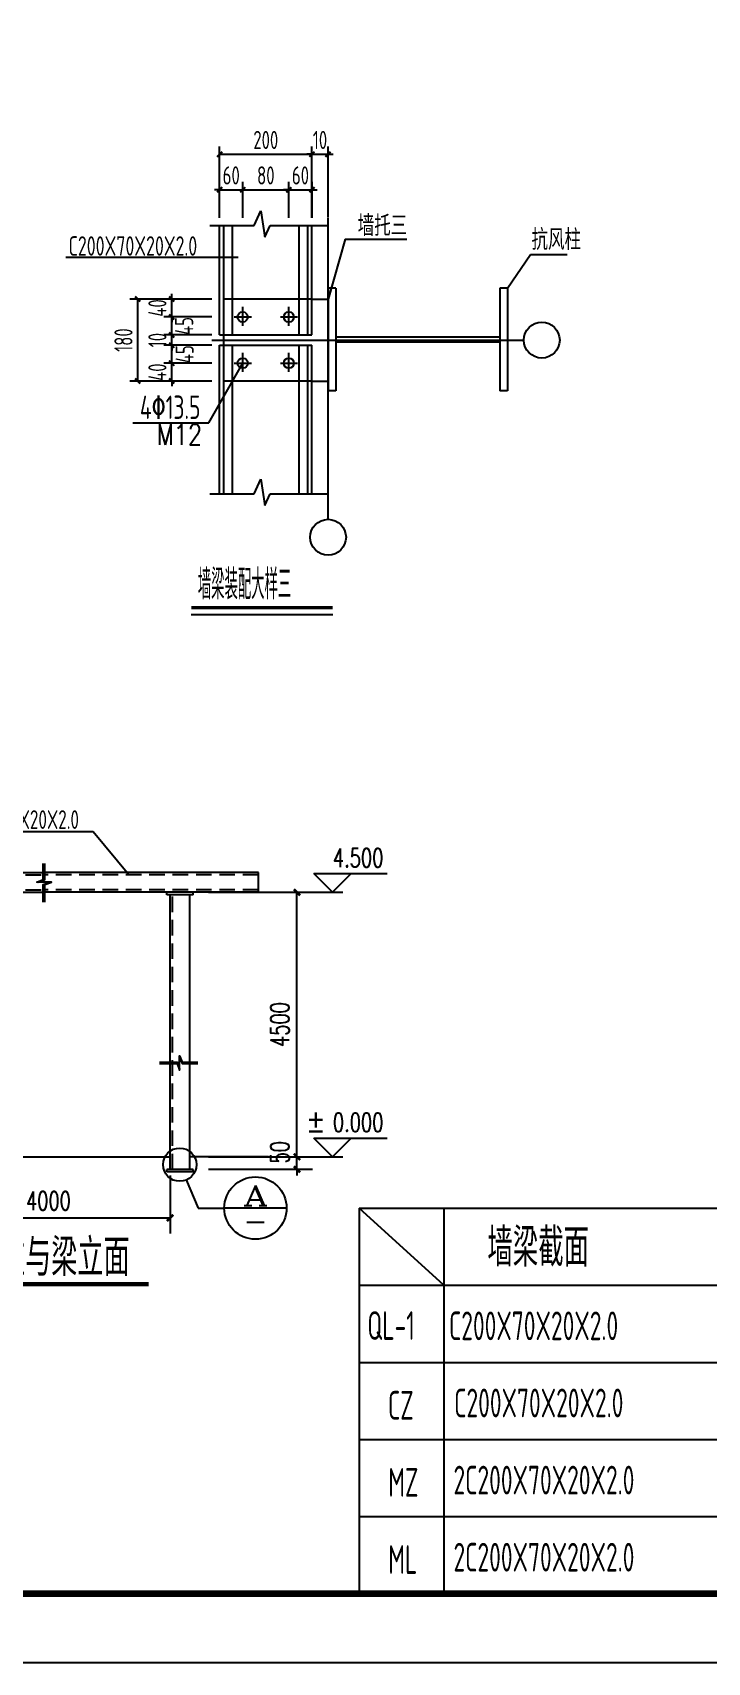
# Model space of a CAD drawing. Extents: x -17471 to 313636, y -71590 to 757901.
# Drawn here: x 284494 to 294323, y 483731 to 507460 of the extents above; entities that cross this region are included whole.
import ezdxf
from ezdxf.enums import TextEntityAlignment as Align

# ---------------------------------------------------------------- set-up
doc = ezdxf.new("R2010")
doc.units = 0
doc.header["$LTSCALE"] = 1000
doc.header["$MEASUREMENT"] = 0
doc.linetypes.add('HIDDEN', pattern=[0.375, 0.25, -0.125])
doc.linetypes.add('HIDDENX2', pattern=[19.05, 12.7, -6.35])
for name, color, linetype in [('ADIM', 3, 'Continuous'), ('DIM_ELEV', 3, 'Continuous'), ('DIM_IDEN', 3, 'Continuous'), ('griddim', 51, 'Continuous'), ('PUB_DIM', 3, 'Continuous'), ('PUB_TEXT', 7, 'Continuous'), ('PUB_TITLE', 4, 'Continuous'), ('轴线__点划线', 253, 'Continuous')]:
    doc.layers.add(name, color=color, linetype=linetype)
doc.layers.add('TEXT', color=7, linetype='Continuous', lineweight=13)
doc.styles.add('_HZTXT', font='txt.shx', dxfattribs={"width": 0.7, "bigfont": 'hztxt.shx'})
doc.styles.add('_SIMPLEX', font='sysz.shx', dxfattribs={"width": 0.8, "bigfont": 'syfs.shx'})
doc.styles.add('_TCH_DIM', font='SIMPLEX', dxfattribs={"bigfont": 'GBCBIG'})
doc.styles.add('_TCH_DIM_T3', font='SIMPLEX', dxfattribs={"width": 0.705882, "bigfont": 'GBCBIG'})
doc.styles.add('_TCH_LABEL', font='COMPLEX', dxfattribs={"bigfont": 'GBCBIG'})
doc.styles.add('character', font='sysz.shx', dxfattribs={"width": 0.618, "bigfont": 'syfs.shx'})
doc.styles.add('FS', font='romanc.shx', dxfattribs={"width": 0.7, "height": 400, "bigfont": 'hzdx.shx'})
doc.styles.add('TSSD_Dimension', font='Tssdeng.shx', dxfattribs={"width": 0.7, "bigfont": 'hztxt.shx'})
doc.styles.add('TSSD_NORM', font='Tssdeng.shx', dxfattribs={"width": 0.65, "bigfont": 'hztxt.shx'})
doc.styles.add('TSSD_REIN', font='Tssdeng.shx', dxfattribs={"width": 0.7, "bigfont": 'hztxt.shx'})
doc.dimstyles.new('_TCH_ARCH&&100', dxfattribs={"dimtxt": 297.5, "dimasz": 100, "dimexe": 250, "dimexo": 300, "dimgap": 126.25, "dimtad": 1, "dimdec": 0, "dimzin": 0, "dimdsep": 46, "dimtxsty": '_TCH_DIM_T3', "dimblk": 'ARCHTICK', "dimcen": 0.09, "dimclrt": 7, "dimazin": 2, "dimtfac": 1, "dimtdec": 0, "dimtix": 1, "dimtmove": 2, "dimatfit": 3, "dimfxl": 0, "dimtolj": 1, "dimtzin": 0, "dimarcsym": 0})
doc.dimstyles.new('TSSD_20_1', dxfattribs={"dimtxt": 3.5, "dimasz": 1, "dimexe": 1.5, "dimexo": 1.5, "dimgap": 1, "dimtad": 1, "dimdec": 0, "dimlfac": 20, "dimzin": 0, "dimdsep": 46, "dimtxsty": 'TSSD_Dimension', "dimblk": 'ARCHTICK', "dimblk1": 'ARCHTICK', "dimblk2": 'ARCHTICK', "dimsah": 1, "dimcen": 0, "dimclrd": 3, "dimclre": 3, "dimclrt": 7, "dimadec": 0, "dimazin": 0, "dimtfac": 1, "dimtdec": 0, "dimtix": 1, "dimtmove": 2, "dimatfit": 3, "dimldrblk": 'ARCHTICK', "dimfxl": 0, "dimtvp": 0.7, "dimtolj": 1, "dimtzin": 0, "dimarcsym": 0})

# ---------------------------------------------------------------- blocks, each defined once
blk = doc.blocks.new('_ArchTick')
at = {"color": 0, "linetype": 'ByBlock', "const_width": 0.4}
blk.add_lwpolyline([(-0.5, -0.5), (0.5, 0.5)], dxfattribs=at)
blk = doc.blocks.new('*D533')
at = {"layer": 'ADIM', "color": 3, "lineweight": -2, "transparency": 16777216}
for p, q in [((8704193, -2717320), (8704193, -2715949)), ((8704193, -2716099), (8705970, -2716099)), ((8705970, -2717320), (8705970, -2715949))]:
    blk.add_line(p, q, dxfattribs=at)
at = {"layer": 'Defpoints', "color": 0, "transparency": 16777216}
for p in [(8705970, -2716099), (8704193, -2717470), (8705970, -2717470)]:
    blk.add_point(p, dxfattribs=at)
at = {"layer": 'ADIM', "color": 3, "lineweight": -2, "transparency": 16777216, "xscale": 100, "yscale": 100, "zscale": 100, "rotation": 180}
blk.add_blockref('_ArchTick', (8704193, -2716099), dxfattribs=at)
at = {"layer": 'ADIM', "color": 3, "lineweight": -2, "transparency": 16777216, "xscale": 100, "yscale": 100, "zscale": 100}
blk.add_blockref('_ArchTick', (8705970, -2716099), dxfattribs=at)
at = {"layer": 'ADIM', "color": 7, "transparency": 16777216, "insert": (8705082, -2715824), "char_height": 350, "attachment_point": 5, "style": 'TSSD_Dimension'}
blk.add_mtext('\\A1;200', dxfattribs=at)
blk = doc.blocks.new('*D498')
at = {"layer": 'ADIM', "color": 3, "lineweight": -2, "transparency": 16777216}
for p, q in [((8705970, -2716099), (8705870, -2716099)), ((8705970, -2717320), (8705970, -2715949)), ((8705970, -2716099), (8706281, -2716099)), ((8706281, -2717319), (8706281, -2715949)), ((8706281, -2716099), (8706381, -2716099))]:
    blk.add_line(p, q, dxfattribs=at)
at = {"layer": 'Defpoints', "color": 0, "transparency": 16777216}
for p in [(8706281, -2716099), (8705970, -2717470), (8706281, -2717469)]:
    blk.add_point(p, dxfattribs=at)
at = {"layer": 'ADIM', "color": 3, "lineweight": -2, "transparency": 16777216, "xscale": 100, "yscale": 100, "zscale": 100}
blk.add_blockref('_ArchTick', (8705970, -2716099), dxfattribs=at)
at = {"layer": 'ADIM', "color": 3, "lineweight": -2, "transparency": 16777216, "xscale": 100, "yscale": 100, "zscale": 100, "rotation": 180}
blk.add_blockref('_ArchTick', (8706281, -2716099), dxfattribs=at)
at = {"layer": 'ADIM', "color": 7, "transparency": 16777216, "insert": (8706126, -2715824), "char_height": 350, "attachment_point": 5, "style": 'TSSD_Dimension'}
blk.add_mtext('\\A1;10', dxfattribs=at)
blk = doc.blocks.new('*D524')
at = {"layer": 'ADIM', "color": 3, "lineweight": -2, "transparency": 16777216}
for p, q in [((8704193, -2717320), (8704193, -2716631)), ((8704640, -2717320), (8704640, -2716631)), ((8704193, -2716781), (8704093, -2716781)), ((8704193, -2716781), (8704640, -2716781)), ((8704640, -2716781), (8704740, -2716781))]:
    blk.add_line(p, q, dxfattribs=at)
at = {"layer": 'Defpoints', "color": 0, "transparency": 16777216}
for p in [(8704640, -2716781), (8704193, -2717470), (8704640, -2717470)]:
    blk.add_point(p, dxfattribs=at)
at = {"layer": 'ADIM', "color": 3, "lineweight": -2, "transparency": 16777216, "xscale": 100, "yscale": 100, "zscale": 100}
blk.add_blockref('_ArchTick', (8704193, -2716781), dxfattribs=at)
at = {"layer": 'ADIM', "color": 3, "lineweight": -2, "transparency": 16777216, "xscale": 100, "yscale": 100, "zscale": 100, "rotation": 180}
blk.add_blockref('_ArchTick', (8704640, -2716781), dxfattribs=at)
at = {"layer": 'ADIM', "color": 7, "transparency": 16777216, "insert": (8704417, -2716506), "char_height": 350, "attachment_point": 5, "style": 'TSSD_Dimension'}
blk.add_mtext('\\A1;60', dxfattribs=at)
blk = doc.blocks.new('*D525')
at = {"layer": 'ADIM', "color": 3, "lineweight": -2, "transparency": 16777216}
for p, q in [((8705526, -2717320), (8705526, -2716631)), ((8705973, -2717320), (8705973, -2716631)), ((8705526, -2716781), (8705426, -2716781)), ((8705526, -2716781), (8705973, -2716781)), ((8705973, -2716781), (8706073, -2716781))]:
    blk.add_line(p, q, dxfattribs=at)
at = {"layer": 'Defpoints', "color": 0, "transparency": 16777216}
for p in [(8705973, -2716781), (8705526, -2717470), (8705973, -2717470)]:
    blk.add_point(p, dxfattribs=at)
at = {"layer": 'ADIM', "color": 3, "lineweight": -2, "transparency": 16777216, "xscale": 100, "yscale": 100, "zscale": 100}
blk.add_blockref('_ArchTick', (8705526, -2716781), dxfattribs=at)
at = {"layer": 'ADIM', "color": 3, "lineweight": -2, "transparency": 16777216, "xscale": 100, "yscale": 100, "zscale": 100, "rotation": 180}
blk.add_blockref('_ArchTick', (8705973, -2716781), dxfattribs=at)
at = {"layer": 'ADIM', "color": 7, "transparency": 16777216, "insert": (8705750, -2716506), "char_height": 350, "attachment_point": 5, "style": 'TSSD_Dimension'}
blk.add_mtext('\\A1;60', dxfattribs=at)
blk = doc.blocks.new('*D526')
at = {"layer": 'ADIM', "color": 3, "lineweight": -2, "transparency": 16777216}
for p, q in [((8704640, -2717320), (8704640, -2716631)), ((8705526, -2717320), (8705526, -2716631)), ((8704640, -2716781), (8705526, -2716781))]:
    blk.add_line(p, q, dxfattribs=at)
at = {"layer": 'Defpoints', "color": 0, "transparency": 16777216}
for p in [(8705526, -2716781), (8704640, -2717470), (8705526, -2717470)]:
    blk.add_point(p, dxfattribs=at)
at = {"layer": 'ADIM', "color": 3, "lineweight": -2, "transparency": 16777216, "xscale": 100, "yscale": 100, "zscale": 100, "rotation": 180}
blk.add_blockref('_ArchTick', (8704640, -2716781), dxfattribs=at)
at = {"layer": 'ADIM', "color": 3, "lineweight": -2, "transparency": 16777216, "xscale": 100, "yscale": 100, "zscale": 100}
blk.add_blockref('_ArchTick', (8705526, -2716781), dxfattribs=at)
at = {"layer": 'ADIM', "color": 7, "transparency": 16777216, "insert": (8705083, -2716506), "char_height": 350, "attachment_point": 5, "style": 'TSSD_Dimension'}
blk.add_mtext('\\A1;80', dxfattribs=at)
blk = doc.blocks.new('*D527')
at = {"layer": 'ADIM', "color": 3, "lineweight": -2, "transparency": 16777216}
for p, q in [((8704043, -2718886), (8702466, -2718886)), ((8702616, -2720465), (8702616, -2718886)), ((8704043, -2720465), (8702466, -2720465))]:
    blk.add_line(p, q, dxfattribs=at)
at = {"layer": 'Defpoints', "color": 0, "transparency": 16777216}
for p in [(8702616, -2718886), (8704193, -2718886), (8704193, -2720465)]:
    blk.add_point(p, dxfattribs=at)
at = {"layer": 'ADIM', "color": 3, "lineweight": -2, "transparency": 16777216, "xscale": 100, "yscale": 100, "zscale": 100}
for p, rotation in [((8702616, -2718886), 90), ((8702616, -2720465), 270)]:
    blk.add_blockref('_ArchTick', p, dxfattribs=dict(at, rotation=rotation))
at = {"layer": 'ADIM', "color": 7, "transparency": 16777216, "insert": (8702341, -2719676), "char_height": 350, "attachment_point": 5, "rotation": 90, "style": 'TSSD_Dimension'}
blk.add_mtext('\\A1;180', dxfattribs=at)
blk = doc.blocks.new('*D528')
at = {"layer": 'ADIM', "color": 3, "lineweight": -2, "transparency": 16777216}
for p, q in [((8704043, -2720120), (8703120, -2720120)), ((8703270, -2720120), (8703270, -2720020)), ((8703270, -2720465), (8703270, -2720120)), ((8704043, -2720465), (8703120, -2720465)), ((8703270, -2720465), (8703270, -2720565))]:
    blk.add_line(p, q, dxfattribs=at)
at = {"layer": 'Defpoints', "color": 0, "transparency": 16777216}
for p in [(8703270, -2720120), (8704193, -2720120), (8704193, -2720465)]:
    blk.add_point(p, dxfattribs=at)
at = {"layer": 'ADIM', "color": 3, "lineweight": -2, "transparency": 16777216, "xscale": 100, "yscale": 100, "zscale": 100}
for p, rotation in [((8703270, -2720120), 270), ((8703270, -2720465), 90)]:
    blk.add_blockref('_ArchTick', p, dxfattribs=dict(at, rotation=rotation))
at = {"layer": 'ADIM', "color": 7, "transparency": 16777216, "insert": (8702995, -2720293), "char_height": 350, "attachment_point": 5, "rotation": 90, "style": 'TSSD_Dimension'}
blk.add_mtext('\\A1;40', dxfattribs=at)
blk = doc.blocks.new('*D529')
at = {"layer": 'ADIM', "color": 3, "lineweight": -2, "transparency": 16777216}
for p, q in [((8704043, -2718886), (8703120, -2718886)), ((8703270, -2718886), (8703270, -2718786)), ((8703270, -2719231), (8703270, -2718886)), ((8704043, -2719231), (8703120, -2719231)), ((8703270, -2719231), (8703270, -2719331))]:
    blk.add_line(p, q, dxfattribs=at)
at = {"layer": 'Defpoints', "color": 0, "transparency": 16777216}
for p in [(8703270, -2718886), (8704193, -2718886), (8704193, -2719231)]:
    blk.add_point(p, dxfattribs=at)
at = {"layer": 'ADIM', "color": 3, "lineweight": -2, "transparency": 16777216, "xscale": 100, "yscale": 100, "zscale": 100}
for p, rotation in [((8703270, -2718886), 270), ((8703270, -2719231), 90)]:
    blk.add_blockref('_ArchTick', p, dxfattribs=dict(at, rotation=rotation))
at = {"layer": 'ADIM', "color": 7, "transparency": 16777216, "insert": (8702995, -2719058), "char_height": 350, "attachment_point": 5, "rotation": 90, "style": 'TSSD_Dimension'}
blk.add_mtext('\\A1;40', dxfattribs=at)
blk = doc.blocks.new('*D530')
at = {"layer": 'ADIM', "color": 3, "lineweight": -2, "transparency": 16777216}
for p, q in [((8704043, -2719231), (8703120, -2719231)), ((8703270, -2719577), (8703270, -2719231)), ((8704043, -2719577), (8703120, -2719577))]:
    blk.add_line(p, q, dxfattribs=at)
at = {"layer": 'Defpoints', "color": 0, "transparency": 16777216}
for p in [(8703270, -2719231), (8704193, -2719231), (8704193, -2719577)]:
    blk.add_point(p, dxfattribs=at)
at = {"layer": 'ADIM', "color": 3, "lineweight": -2, "transparency": 16777216, "xscale": 100, "yscale": 100, "zscale": 100}
for p, rotation in [((8703270, -2719231), 90), ((8703270, -2719577), 270)]:
    blk.add_blockref('_ArchTick', p, dxfattribs=dict(at, rotation=rotation))
at = {"layer": 'ADIM', "color": 7, "transparency": 16777216, "insert": (8703510, -2719404), "char_height": 350, "attachment_point": 5, "rotation": 90, "style": 'TSSD_Dimension'}
blk.add_mtext('\\A1;45', dxfattribs=at)
blk = doc.blocks.new('*D531')
at = {"layer": 'ADIM', "color": 3, "lineweight": -2, "transparency": 16777216}
for p, q in [((8704043, -2719774), (8703120, -2719774)), ((8703270, -2720120), (8703270, -2719774)), ((8704043, -2720120), (8703120, -2720120))]:
    blk.add_line(p, q, dxfattribs=at)
at = {"layer": 'Defpoints', "color": 0, "transparency": 16777216}
for p in [(8703270, -2719774), (8704193, -2719774), (8704193, -2720120)]:
    blk.add_point(p, dxfattribs=at)
at = {"layer": 'ADIM', "color": 3, "lineweight": -2, "transparency": 16777216, "xscale": 100, "yscale": 100, "zscale": 100}
for p, rotation in [((8703270, -2719774), 90), ((8703270, -2720120), 270)]:
    blk.add_blockref('_ArchTick', p, dxfattribs=dict(at, rotation=rotation))
at = {"layer": 'ADIM', "color": 7, "transparency": 16777216, "insert": (8703519, -2719947), "char_height": 350, "attachment_point": 5, "rotation": 90, "style": 'TSSD_Dimension'}
blk.add_mtext('\\A1;45', dxfattribs=at)
blk = doc.blocks.new('*D532')
at = {"layer": 'ADIM', "color": 3, "lineweight": -2, "transparency": 16777216}
for p, q in [((8703270, -2719577), (8703270, -2719477)), ((8704043, -2719577), (8703120, -2719577)), ((8704043, -2719774), (8703120, -2719774)), ((8703270, -2719774), (8703270, -2719577)), ((8703270, -2719774), (8703270, -2719874))]:
    blk.add_line(p, q, dxfattribs=at)
at = {"layer": 'Defpoints', "color": 0, "transparency": 16777216}
for p in [(8703270, -2719577), (8704193, -2719577), (8704193, -2719774)]:
    blk.add_point(p, dxfattribs=at)
at = {"layer": 'ADIM', "color": 3, "lineweight": -2, "transparency": 16777216, "xscale": 100, "yscale": 100, "zscale": 100}
for p, rotation in [((8703270, -2719577), 270), ((8703270, -2719774), 90)]:
    blk.add_blockref('_ArchTick', p, dxfattribs=dict(at, rotation=rotation))
at = {"layer": 'ADIM', "color": 7, "transparency": 16777216, "insert": (8702995, -2719676), "char_height": 350, "attachment_point": 5, "rotation": 90, "style": 'TSSD_Dimension'}
blk.add_mtext('\\A1;10', dxfattribs=at)
blk = doc.blocks.new('*D3065')
at = {"layer": 'Defpoints', "color": 0, "transparency": 16777216}
for p in [(8727695, -2721750), (8731599, -2721750), (8731599, -2722730)]:
    blk.add_point(p, dxfattribs=at)
at = {"layer": 'PUB_DIM', "color": 0, "lineweight": -2, "transparency": 16777216}
for p, q in [((8727695, -2722050), (8727695, -2722980)), ((8731599, -2722050), (8731599, -2722980)), ((8727695, -2722730), (8731599, -2722730))]:
    blk.add_line(p, q, dxfattribs=at)
at = {"layer": 'PUB_DIM', "color": 0, "lineweight": -2, "transparency": 16777216, "xscale": 100, "yscale": 100, "zscale": 100, "rotation": 180}
blk.add_blockref('_ArchTick', (8727695, -2722730), dxfattribs=at)
at = {"layer": 'PUB_DIM', "color": 0, "lineweight": -2, "transparency": 16777216, "xscale": 100, "yscale": 100, "zscale": 100}
blk.add_blockref('_ArchTick', (8731599, -2722730), dxfattribs=at)
at = {"layer": 'PUB_DIM', "color": 7, "transparency": 16777216, "insert": (8729647, -2722455), "char_height": 297.5, "attachment_point": 5, "style": '_TCH_DIM_T3'}
blk.add_mtext('\\A1;4000', dxfattribs=at)
blk = doc.blocks.new('*D3066')
at = {"layer": 'Defpoints', "color": 0, "transparency": 16777216}
for p in [(8731918, -2721750), (8731918, -2721950), (8733635, -2721750)]:
    blk.add_point(p, dxfattribs=at)
at = {"layer": 'PUB_DIM', "color": 0, "lineweight": -2, "transparency": 16777216}
for p, q in [((8733635, -2721750), (8733635, -2721650)), ((8732218, -2721750), (8733885, -2721750)), ((8732218, -2721950), (8733885, -2721950)), ((8733635, -2721950), (8733635, -2721750)), ((8733635, -2721950), (8733635, -2722050))]:
    blk.add_line(p, q, dxfattribs=at)
at = {"layer": 'PUB_DIM', "color": 0, "lineweight": -2, "transparency": 16777216, "xscale": 100, "yscale": 100, "zscale": 100}
for p, rotation in [((8733635, -2721750), 270), ((8733635, -2721950), 90)]:
    blk.add_blockref('_ArchTick', p, dxfattribs=dict(at, rotation=rotation))
at = {"layer": 'PUB_DIM', "color": 7, "transparency": 16777216, "insert": (8733359, -2721677), "char_height": 297.5, "attachment_point": 5, "rotation": 90, "style": '_TCH_DIM_T3'}
blk.add_mtext('\\A1;50', dxfattribs=at)
blk = doc.blocks.new('*D3067')
at = {"layer": 'Defpoints', "color": 0, "transparency": 16777216}
for p in [(8731918, -2717506), (8733635, -2717506), (8731918, -2721750)]:
    blk.add_point(p, dxfattribs=at)
at = {"layer": 'PUB_DIM', "color": 0, "lineweight": -2, "transparency": 16777216}
for p, q in [((8732218, -2717506), (8733885, -2717506)), ((8733635, -2721750), (8733635, -2717506)), ((8732218, -2721750), (8733885, -2721750))]:
    blk.add_line(p, q, dxfattribs=at)
at = {"layer": 'PUB_DIM', "color": 0, "lineweight": -2, "transparency": 16777216, "xscale": 100, "yscale": 100, "zscale": 100}
for p, rotation in [((8733635, -2717506), 90), ((8733635, -2721750), 270)]:
    blk.add_blockref('_ArchTick', p, dxfattribs=dict(at, rotation=rotation))
at = {"layer": 'PUB_DIM', "color": 7, "transparency": 16777216, "insert": (8733360, -2719628), "char_height": 297.5, "attachment_point": 5, "rotation": 90, "style": '_TCH_DIM_T3'}
blk.add_mtext('\\A1;4500', dxfattribs=at)
blk = doc.blocks.new('墙梁装配大样三')
at = {"color": 3, "linetype": 'Continuous', "ltscale": 50}
for p, q in [((8704858.7, -2717469.9), (8704989.2, -2717185.5)), ((8704989.2, -2717185.5), (8705065.6, -2717694.3)), ((8704002, -2717469.9), (8704858.7, -2717469.9)), ((8704193, -2719576.8), (8704193, -2717469.9)), ((8704439.8, -2719576.8), (8704439.8, -2717469.9)), ((8705065.6, -2717694.3), (8705169.6, -2717469.9)), ((8705169.6, -2717469.9), (8706281.4, -2717468.9)), ((8705723.4, -2719576.8), (8705723.4, -2717469.9)), ((8705970.2, -2719576.8), (8705970.2, -2717469.9)), ((8706611.6, -2717734.9), (8706281.4, -2718885.7)), ((8706611.6, -2717734.9), (8707800.9, -2717734.9)), ((8705970.2, -2718885.7), (8706281.4, -2718885.7)), ((8706281.4, -2718678.3), (8706281.4, -2720653)), ((8706429.5, -2718678.3), (8706281.4, -2718678.3)), ((8706429.5, -2718678.3), (8706429.5, -2720653)), ((8709589, -2718678.3), (8709589, -2720653)), ((8709737.1, -2718678.3), (8709589, -2718678.3)), ((8709737.1, -2718678.3), (8709737.1, -2720653)), ((8704474.3, -2719231.2), (8704806.6, -2719231.2)), ((8704637.3, -2719400.8), (8704637.3, -2719035.2)), ((8705362.9, -2719231.2), (8705695.2, -2719231.2)), ((8705525.9, -2719400.8), (8705525.9, -2719035.2)), ((8704193, -2719576.8), (8705970.2, -2719576.8)), ((8704193, -2719774.3), (8705970.2, -2719774.3)), ((8704193, -2722637.6), (8704193, -2719774.3)), ((8704439.8, -2722637.6), (8704439.8, -2719774.3)), ((8705723.4, -2722637.6), (8705723.4, -2719774.3)), ((8705970.2, -2722637.6), (8705970.2, -2719774.3)), ((8709589, -2719616.3), (8706429.5, -2719616.3)), ((8709589, -2719715), (8706429.5, -2719715)), ((8703987.8, -2721269.5), (8704637.3, -2720119.9)), ((8704474.3, -2720119.9), (8704806.6, -2720119.9)), ((8704637.3, -2720289.4), (8704637.3, -2719923.8)), ((8705362.9, -2720119.9), (8705695.2, -2720119.9)), ((8705525.9, -2720289.4), (8705525.9, -2719923.8)), ((8705970.2, -2720465.4), (8706281.4, -2720465.4)), ((8706429.5, -2720653), (8706281.4, -2720653)), ((8709737.1, -2720653), (8709589, -2720653)), ((8702522, -2721269.5), (8703987.8, -2721269.5)), ((8704858.7, -2722637.6), (8704989.2, -2722353.3)), ((8704989.2, -2722353.3), (8705065.6, -2722862)), ((8704002, -2722637.6), (8704858.7, -2722637.6)), ((8705065.6, -2722862), (8705169.6, -2722637.6)), ((8705169.6, -2722637.6), (8706281.4, -2722637.6))]:
    blk.add_line(p, q, dxfattribs=at)
at = {"color": 1}
blk.add_line((8706281.4, -2723125.8), (8706281.4, -2717328.2), dxfattribs=at)
at = {"linetype": 'HIDDEN', "ltscale": 1000}
for p, q in [((8704272, -2719688.8), (8704272, -2717469.9)), ((8705891.2, -2719576.8), (8705891.2, -2717469.9)), ((8704272, -2722637.6), (8704272, -2719688.8)), ((8705891.2, -2722637.6), (8705891.2, -2719774.3))]:
    blk.add_line(p, q, dxfattribs=at)
for p, q in [((8701233.6, -2718076.9), (8704551.2, -2718076.9)), ((8709737.1, -2718678.3), (8710180.7, -2718029.1)), ((8710180.7, -2718029.1), (8710884.4, -2718029.1))]:
    blk.add_line(p, q)
at = {"color": 3, "linetype": 'HIDDENX2', "ltscale": 30}
for p, q in [((8705970.2, -2718885.7), (8704272, -2718885.7)), ((8705970.2, -2720465.4), (8704272, -2720465.4))]:
    blk.add_line(p, q, dxfattribs=at)
at = {"color": 3, "linetype": 'Continuous', "ltscale": 50}
for centre in [(8704637.3, -2719231.2), (8705525.9, -2719231.2), (8704637.3, -2720119.9), (8705525.9, -2720119.9)]:
    blk.add_circle(centre, 98.7, dxfattribs=at)
at = {"color": 0, "ltscale": 50}
for centre in [(8710395.4, -2719675.6), (8706281.4, -2723471.4)]:
    blk.add_circle(centre, 345.6, dxfattribs=at)
at = {"layer": 'Defpoints', "color": 3, "linetype": 'ByBlock'}
for p in [(8704193, -2717469.9), (8704637.3, -2717469.9), (8705525.9, -2717469.9), (8705970.2, -2717469.9), (8705970.2, -2717469.9), (8706365.2, -2717498.9), (8706365.2, -2717498.9), (8704637.3, -2719035.2), (8705525.9, -2719035.2), (8704193, -2719576.8), (8704390.7, -2719576.8), (8704390.7, -2719774.3), (8704390.7, -2719774.3), (8704390.7, -2720119.9), (8704390.7, -2720119.9), (8704474.3, -2720465.4), (8706310.3, -2720653)]:
    blk.add_point(p, dxfattribs=at)
at = {"layer": 'PUB_DIM', "lineweight": -3, "const_width": 63.2}
blk.add_lwpolyline([(8703648, -2724823.8), (8706370.2, -2724823.8)], dxfattribs=at)
at = {"layer": 'PUB_DIM', "lineweight": -3}
blk.add_lwpolyline([(8703648, -2724959.3), (8706370.2, -2724959.3)], dxfattribs=at)
at = {"layer": '轴线__点划线', "color": 1}
blk.add_line((8704042.4, -2719675.6), (8710049.9, -2719675.6), dxfattribs=at)
at = {"color": 3}
for s, height, style, width, p in [('墙托三', 397.29, '_HZTXT', 0.8, (8706852.5, -2717671.3)), ('抗风柱', 397.29, '_HZTXT', 0.8, (8710199.3, -2717939.9)), ('4%%13013.5', 450, 'TSSD_REIN', 0.7, (8702658.4, -2721193.4)), ('M12', 397.29, '_HZTXT', 0.8, (8702983.1, -2721691.4))]:
    blk.add_text(s, height=height, dxfattribs=dict(at, style=style, width=width)).set_placement(p)
at = {"style": 'TSSD_REIN', "width": 0.7}
blk.add_text('C200X70X20X2.0', height=375, dxfattribs=at).set_placement((8701284.2, -2718051.5))
at = {"layer": 'PUB_TEXT', "lineweight": -3, "style": 'character', "width": 0.618}
blk.add_text('墙梁装配大样三', height=577.87, dxfattribs=at).set_placement((8703773.3, -2724667.3))
at = {"layer": 'ADIM'}
for base, p1, p2, text, picture, middle in [((8705970.2, -2716098.6), (8704193, -2717469.9), (8705970.2, -2717469.9), '200', '*D533', (8705081.6, -2715823.6)), ((8706281.4, -2716098.6), (8705970.2, -2717469.9), (8706281.4, -2717468.9), '10', '*D498', (8706125.8, -2715823.6)), ((8704640.4, -2716781.4), (8704193, -2717469.9), (8704640.4, -2717469.9), '60', '*D524', (8704416.7, -2716506.4)), ((8705525.9, -2716781.1), (8704640.4, -2717469.6), (8705525.9, -2717469.6), '80', '*D526', (8705083.2, -2716506.1)), ((8705973.4, -2716781.1), (8705525.9, -2717469.6), (8705973.4, -2717469.6), '60', '*D525', (8705749.6, -2716506.1))]:
    dim = blk.add_linear_dim(base=base, p1=p1, p2=p2, text=text, dimstyle='TSSD_20_1', override={"dimscale": 100, "dimlfac": 0.2}, dxfattribs=at)
    dim.commit()
    dim.dimension.update_dxf_attribs({"geometry": picture, "text_midpoint": middle})
for base, p1, p2, text, picture, middle in [((8702615.8, -2718885.7), (8704193, -2720465.4), (8704193, -2718885.7), '180', '*D527', (8702340.8, -2719675.6)), ((8703270.1, -2718885.7), (8704193, -2719231.2), (8704193, -2718885.7), '40', '*D529', (8702995.1, -2719058.5)), ((8703270.1, -2719576.8), (8704193, -2719774.3), (8704193, -2719576.8), '10', '*D532', (8702995.1, -2719675.6)), ((8703270.1, -2720119.9), (8704193, -2720465.4), (8704193, -2720119.9), '40', '*D528', (8702995.1, -2720292.7))]:
    dim = blk.add_linear_dim(base=base, p1=p1, p2=p2, angle=90, text=text, dimstyle='TSSD_20_1', override={"dimscale": 100, "dimlfac": 0.2}, dxfattribs=at)
    dim.commit()
    dim.dimension.update_dxf_attribs({"geometry": picture, "text_midpoint": middle})
for base, p1, p2, picture, middle in [((8703270.1, -2719231.2), (8704193, -2719576.8), (8704193, -2719231.2), '*D530', (8703509.9, -2719404)), ((8703270.1, -2719774.3), (8704193, -2720119.9), (8704193, -2719774.3), '*D531', (8703519.1, -2719947.1))]:
    dim = blk.add_linear_dim(base=base, p1=p1, p2=p2, angle=90, text='45', dimstyle='TSSD_20_1', override={"dimscale": 100, "dimlfac": 0.2}, dxfattribs=at)
    dim.commit()
    dim.dimension.update_dxf_attribs({"geometry": picture, "text_midpoint": middle, "dimtype": 128})
blk = doc.blocks.new('门框柱与梁立面')
for p, q in [((8730366.9, -2716538.5), (8727900.1, -2716538.5)), ((8730936.4, -2717226.6), (8730366.9, -2716538.5)), ((8726278.5, -2717186.6), (8729562.7, -2717186.6)), ((8726278.5, -2717506.5), (8726278.5, -2717186.6)), ((8733015.2, -2717186.6), (8729587.5, -2717186.6)), ((8733015.2, -2717506.5), (8733015.2, -2717186.6)), ((8726278.5, -2717506.5), (8729562.7, -2717506.5)), ((8727325.3, -2717546.5), (8727325.3, -2717506.5)), ((8727325.3, -2717506.5), (8727745.2, -2717506.5)), ((8727745.2, -2717546.5), (8727745.2, -2717506.5)), ((8733015.2, -2717506.5), (8729587.5, -2717506.5)), ((8731968.4, -2717506.5), (8731548.5, -2717506.5)), ((8731548.5, -2717546.5), (8731548.5, -2717506.5)), ((8731968.4, -2717546.5), (8731968.4, -2717506.5)), ((8727511.6, -2717546.5), (8727071.3, -2718303.8)), ((8727325.3, -2717546.5), (8727745.2, -2717546.5)), ((8727375.3, -2721950.2), (8727375.3, -2717546.5)), ((8727695.3, -2721950.2), (8727695.3, -2717546.5)), ((8731968.4, -2717546.5), (8731548.5, -2717546.5)), ((8731598.4, -2721950.2), (8731598.4, -2717546.5)), ((8731918.4, -2721950.2), (8731918.4, -2717546.5)), ((8727071.3, -2718303.8), (8725515.2, -2718303.8)), ((8727497.5, -2720487.4), (8727071.3, -2721220.5)), ((8727071.3, -2721220.5), (8725614.7, -2721220.5)), ((8726116, -2721750.3), (8727375.3, -2721750.3)), ((8727325.3, -2721950.2), (8727745.2, -2721950.2)), ((8727325.3, -2721990.2), (8727325.3, -2721950.2)), ((8727695.3, -2721750.3), (8731598.4, -2721750.3)), ((8727745.2, -2721990.2), (8727745.2, -2721950.2)), ((8731968.4, -2721950.2), (8731548.5, -2721950.2)), ((8731548.5, -2721990.2), (8731548.5, -2721950.2)), ((8733177.7, -2721750.3), (8731918.4, -2721750.3)), ((8731968.4, -2721990.2), (8731968.4, -2721950.2)), ((8727325.3, -2721990.2), (8727745.2, -2721990.2)), ((8731968.4, -2721990.2), (8731548.5, -2721990.2))]:
    blk.add_line(p, q)
at = {"linetype": 'HIDDEN'}
for p, q in [((8726278.5, -2717226.6), (8729562.7, -2717226.6)), ((8733015.2, -2717226.6), (8729587.5, -2717226.6)), ((8726278.5, -2717466.5), (8729562.7, -2717466.5)), ((8733015.2, -2717466.5), (8729587.5, -2717466.5)), ((8727655.3, -2721950.2), (8727655.3, -2717546.5)), ((8731638.4, -2721950.2), (8731638.4, -2717546.5))]:
    blk.add_line(p, q, dxfattribs=at)
for points in [[(8729562.7, -2717662.2), (8729562.7, -2717382.5), (8729669.6, -2717343.4), (8729463.2, -2717345.5), (8729562.7, -2717302), (8729562.7, -2717046.7)], [(8729587.5, -2717662.2), (8729587.5, -2717382.5), (8729694.4, -2717343.4), (8729488, -2717345.5), (8729587.5, -2717302), (8729587.5, -2717046.7)], [(8727216.8, -2720228.6), (8727496.5, -2720228.6), (8727535.7, -2720335.4), (8727533.5, -2720129.1), (8727577, -2720228.6), (8727832.3, -2720228.6)], [(8727216.8, -2720253.4), (8727496.5, -2720253.4), (8727535.7, -2720360.2), (8727533.5, -2720153.9), (8727577, -2720253.4), (8727832.3, -2720253.4)], [(8731431.1, -2720228.6), (8731710.8, -2720228.6), (8731749.9, -2720335.4), (8731747.7, -2720129.1), (8731791.3, -2720228.6), (8732046.6, -2720228.6)], [(8731431.1, -2720253.4), (8731710.8, -2720253.4), (8731749.9, -2720360.2), (8731747.7, -2720153.9), (8731791.3, -2720253.4), (8732046.6, -2720253.4)]]:
    blk.add_lwpolyline(points)
at = {"layer": 'DIM_ELEV'}
for p, q in [((8734205.9, -2717506.5), (8733905.9, -2717206.5)), ((8733905.9, -2717206.5), (8735081.6, -2717206.5)), ((8734205.9, -2717506.5), (8734505.9, -2717206.5)), ((8734205.9, -2721750.3), (8733905.9, -2721450.3)), ((8733905.9, -2721450.3), (8735081.6, -2721450.3)), ((8734205.9, -2721750.3), (8734505.9, -2721450.3))]:
    blk.add_line(p, q, dxfattribs=at)
at = {"layer": 'DIM_IDEN'}
for p, q in [((8731858.3, -2722120.8), (8732050.4, -2722571.6)), ((8732050.4, -2722571.6), (8732468.9, -2722571.6)), ((8733468.7, -2722571.6), (8732468.9, -2722571.6))]:
    blk.add_line(p, q, dxfattribs=at)
for centre, radius in [((8731753.6, -2721875.1), 267), ((8732968.8, -2722571.6), 499.9)]:
    blk.add_circle(centre, radius, dxfattribs=at)
at = {"layer": 'griddim', "const_width": 66.7}
blk.add_lwpolyline([(8727848.9, -2723792.4), (8731254.1, -2723792.4)], dxfattribs=at)
at = {"layer": 'PUB_DIM'}
for p, q in [((8733884.4, -2717506.5), (8734369.7, -2717506.5)), ((8733884.4, -2721750.3), (8734369.7, -2721750.3))]:
    blk.add_line(p, q, dxfattribs=at)
at = {"color": 3, "style": 'TSSD_REIN', "width": 0.7}
blk.add_text('2C200X70X20X2.0', height=300, dxfattribs=at).set_placement((8728018.4, -2716490))
at = {"color": 3, "style": 'TSSD_Dimension', "width": 0.6}
blk.add_text('-10X180X250', height=299.934, dxfattribs=at).set_placement((8726301.9, -2718134.6), align=Align.MIDDLE)
at = {"style": 'TSSD_Dimension', "width": 0.7}
blk.add_text('20#a槽钢', height=399.91, dxfattribs=at).set_placement((8726349.2, -2721021), align=Align.MIDDLE)
at = {"layer": 'PUB_TEXT', "style": '_TCH_DIM', "width": 0.705882}
for s, p in [('4.500', (8734211.6, -2717101.5)), ('0.000', (8734211.6, -2721345.3))]:
    blk.add_text(s, height=297.5, dxfattribs=at).set_placement(p)
at = {"layer": 'PUB_TEXT', "style": '_TCH_DIM'}
blk.add_text('±', height=357.4, dxfattribs=at).set_placement((8733769.1, -2721345.3))
at = {"layer": 'PUB_TEXT', "style": '_TCH_LABEL', "width": 1.458333}
for s, p, p2 in [('A', (8732767.6, -2722531.3), (8733170, -2722531.3)), ('-', (8732767.6, -2722933.7), (8733170, -2722933.7))]:
    blk.add_text(s, height=321.9, dxfattribs=at).set_placement(p, p2, align=Align.FIT)
at = {"layer": 'TEXT', "style": 'TSSD_NORM', "width": 0.7}
blk.add_text('门框柱与梁立面', height=599.87, dxfattribs=at).set_placement((8728011.5, -2723663.5))
at = {"layer": 'PUB_DIM'}
for p1, p2, distance, text, picture, middle in [((8731918.4, -2721750.2), (8731918.4, -2717505.5), -1716.4, '4500', '*D3067', (8733359.8, -2719627.9)), ((8727695.3, -2721750.3), (8731599.3, -2721750.3), -979.7, '4000', '*D3065', (8729647.3, -2722455))]:
    dim = blk.add_aligned_dim(p1=p1, p2=p2, distance=distance, text=text, dimstyle='_TCH_ARCH&&100', dxfattribs=at)
    dim.commit()
    dim.dimension.update_dxf_attribs({"geometry": picture, "text_midpoint": middle})
dim = blk.add_linear_dim(base=(8733634.8, -2721750.2), p1=(8731918.4, -2721950.2), p2=(8731918.4, -2721750.2), angle=90, text='50', dimstyle='_TCH_ARCH&&100', dxfattribs=at)
dim.commit()
dim.dimension.update_dxf_attribs({"geometry": '*D3066', "text_midpoint": (8733359.5, -2721677.2), "dimtype": 161})

msp = doc.modelspace()

# ---------------------------------------------------------------- linework, layer by layer
for p, q in [((289251.7, 490344.8), (289251.7, 484730.5)), ((290482, 489221.9), (289251.7, 490344.8)), ((289251.7, 490344.8), (305468.3, 490344.8)), ((290482, 490344.8), (290482, 484730.5)), ((289251.7, 489221.9), (296493.3, 489221.9)), ((289251.7, 488099.1), (296493.3, 488099.1)), ((289251.7, 486976.2), (296493.3, 486976.2)), ((289251.7, 485853.4), (296493.3, 485853.4)), ((289251.7, 484730.5), (296493.3, 484730.5))]:
    msp.add_line(p, q)
at = {"layer": 'PUB_TITLE'}
msp.add_lwpolyline([(187535.9, 483730.5), (313635.9, 483730.5), (313635.9, 543130.5), (187535.9, 543130.5)], close=True, dxfattribs=at)
at = {"layer": 'PUB_TITLE', "const_width": 100}
msp.add_lwpolyline([(190035.9, 484730.5), (312635.9, 484730.5), (312635.9, 542130.5), (190035.9, 542130.5)], close=True, dxfattribs=at)

# ---------------------------------------------------------------- block references
for name, p, xscale, yscale, zscale in [('墙梁装配大样三', (-6296709.2, 2560169.2), 0.75640869140625, 0.75640869140625, 0.75640869140625), ('门框柱与梁立面', (-7639092.2, 2961597.4), 0.9076904296874998, 0.9076904296874998, 0.9076904296874998)]:
    msp.add_blockref(name, p, dxfattribs=dict(xscale=xscale, yscale=yscale, zscale=zscale))

# ---------------------------------------------------------------- texts
at = {"color": 3, "style": 'FS', "width": 0.7}
msp.add_text('墙梁截面', height=556.97, dxfattribs=at).set_placement((291117.7, 489494.6))
at = {"color": 3, "linetype": 'ByBlock', "style": '_SIMPLEX', "width": 0.7}
for s, height, p in [('QL-1', 417.73, (289369.4, 488426.5)), ('C200X70X20X2.0 ', 417.727, (290558.7, 488421.9)), ('CZ', 417.73, (289670, 487265.5)), ('C200X70X20X2.0', 417.727, (290634.6, 487299)), ('MZ', 417.73, (289675, 486142.7)), ('2C200X70X20X2.0 ', 417.727, (290624.5, 486176.2)), ('ML', 417.73, (289675, 485019.8)), ('2C200X70X20X2.0', 417.727, (290624.5, 485053.3))]:
    msp.add_text(s, height=height, dxfattribs=at).set_placement(p)

doc.saveas('drawing.dxf')
